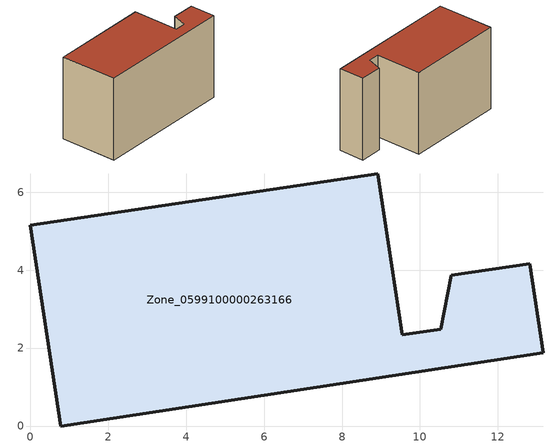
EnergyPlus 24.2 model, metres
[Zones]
Zone_0599100000263166
 floor ground (C_G): 9.54,2.34 10.53,2.49 10.8,3.87 12.82,4.17 13.16,1.88 0.78,0 0,5.15 8.92,6.47 z0
 wall outside (C_F): 0.78,0 13.16,1.88 12.82,4.17 10.8,3.87 10.53,2.49 9.54,2.34 8.92,6.47 0,5.15 0.78,0 z0:7.54
 roof outside (C_R): 10.53,2.49 9.54,2.34 8.92,6.47 0,5.15 0.78,0 13.16,1.88 12.82,4.17 10.8,3.87 z7.54
[BUILDING]
Pand.0599100000263166: North Axis=0; Terrain=City; Loads Convergence Tolerance Value=0.04; Temperature Convergence Tolerance Value=0.4; Solar Distribution=FullExterior; Maximum Number of Warmup Days=25; Minimum Number of Warmup Days=1
[Site:Location]
Rotterdam.The.Hague.AP_ZH_NLD Design_Conditions: Latitude=51.96; Longitude=4.45; Time Zone=1; Elevation=-4.5
[SITE:GROUNDTEMPERATURE:BUILDINGSURFACE]
18, 18, 18, 18, 18, 18, 18, 18, 18, 18, 18, 18
[MATERIAL] Thermal Absorptance=0.9; Solar Absorptance=0.7; Visible Absorptance=0.7
Name | Roughness | Thickness | Conductivity | Density | Specific Heat
G.TI.1975-1991 | MediumSmooth | 0.15 | 0.288461 | 540 | 1210
F.TI.1975-1991 | Rough | 0.3 | 0.230769 | 1920 | 840
R.TI.1975-1991 | MediumRough | 0.2 | 0.153846 | 1500 | 1000
[CONSTRUCTION]
C_G: G.TI.1975-1991
C_F: F.TI.1975-1991
C_R: R.TI.1975-1991
[ZONE]
Zone_0599100000263166: Type=1; Multiplier=1; Ceiling Height=Autocalculate; Volume=Autocalculate; Floor Area=autocalculate; Part of Total Floor Area=Yes
[ZONEINFILTRATION:DESIGNFLOWRATE]
Infil_Zone_0599100000263166: Zone or ZoneList or Space or SpaceList=Zone_0599100000263166; Schedule=AlwaysOn; Design Flow Rate Calculation Method=Flow/Area; Flow Rate per Floor Area=0.003; Constant Term Coefficient=1; Temperature Term Coefficient=0; Velocity Term Coefficient=0; Velocity Squared Term Coefficient=0
[HVACTEMPLATE:ZONE:IDEALLOADSAIRSYSTEM]
Zone_0599100000263166: Maximum Heating Supply Air Temperature=50; Minimum Cooling Supply Air Temperature=13; Maximum Heating Supply Air Humidity Ratio=0.0156; Minimum Cooling Supply Air Humidity Ratio=0.0077; Heating Limit=NoLimit; Cooling Limit=NoLimit; Dehumidification Control Type=ConstantSensibleHeatRatio; Cooling Sensible Heat Ratio=0.7; Dehumidification Setpoint=60; Humidification Control Type=None; Humidification Setpoint=30; Outdoor Air Method=None; Outdoor Air Flow Rate per Person=0.00944; Outdoor Air Flow Rate per Zone Floor Area=0; Outdoor Air Flow Rate per Zone=0; Demand Controlled Ventilation Type=None; Outdoor Air Economizer Type=NoEconomizer; Heat Recovery Type=None; Sensible Heat Recovery Effectiveness=0.7; Latent Heat Recovery Effectiveness=0.65
[ZONECONTROL:THERMOSTAT]
ThermostatControl_Zone_0599100000263166: Zone or ZoneList=Zone_0599100000263166; Control Type Schedule=DualSetpointControlType; Control 1=Thermostat_Zone_0599100000263166; Temperature Difference Between Cutout And Setpoint=0
[THERMOSTATSETPOINT:DUALSETPOINT]
Thermostat_Zone_0599100000263166: Heating Setpoint Temperature Schedule=HeatingSetpoint_Zone_0599100000263166; Cooling Setpoint Temperature Schedule=CoolingSetpoint_Zone_0599100000263166
[SCHEDULE:COMPACT]
HeatingSetpoint_Zone_0599100000263166: Through: 12/31, For: AllDays, Until: 24:00, 21
CoolingSetpoint_Zone_0599100000263166: Through: 12/31, For: AllDays, Until: 24:00, 24
DualSetpointControlType: Through: 12/31, For: AllDays, Until: 24:00, 4
AlwaysOn: Through: 12/31, For: AllDays, Until: 24:00, 1
